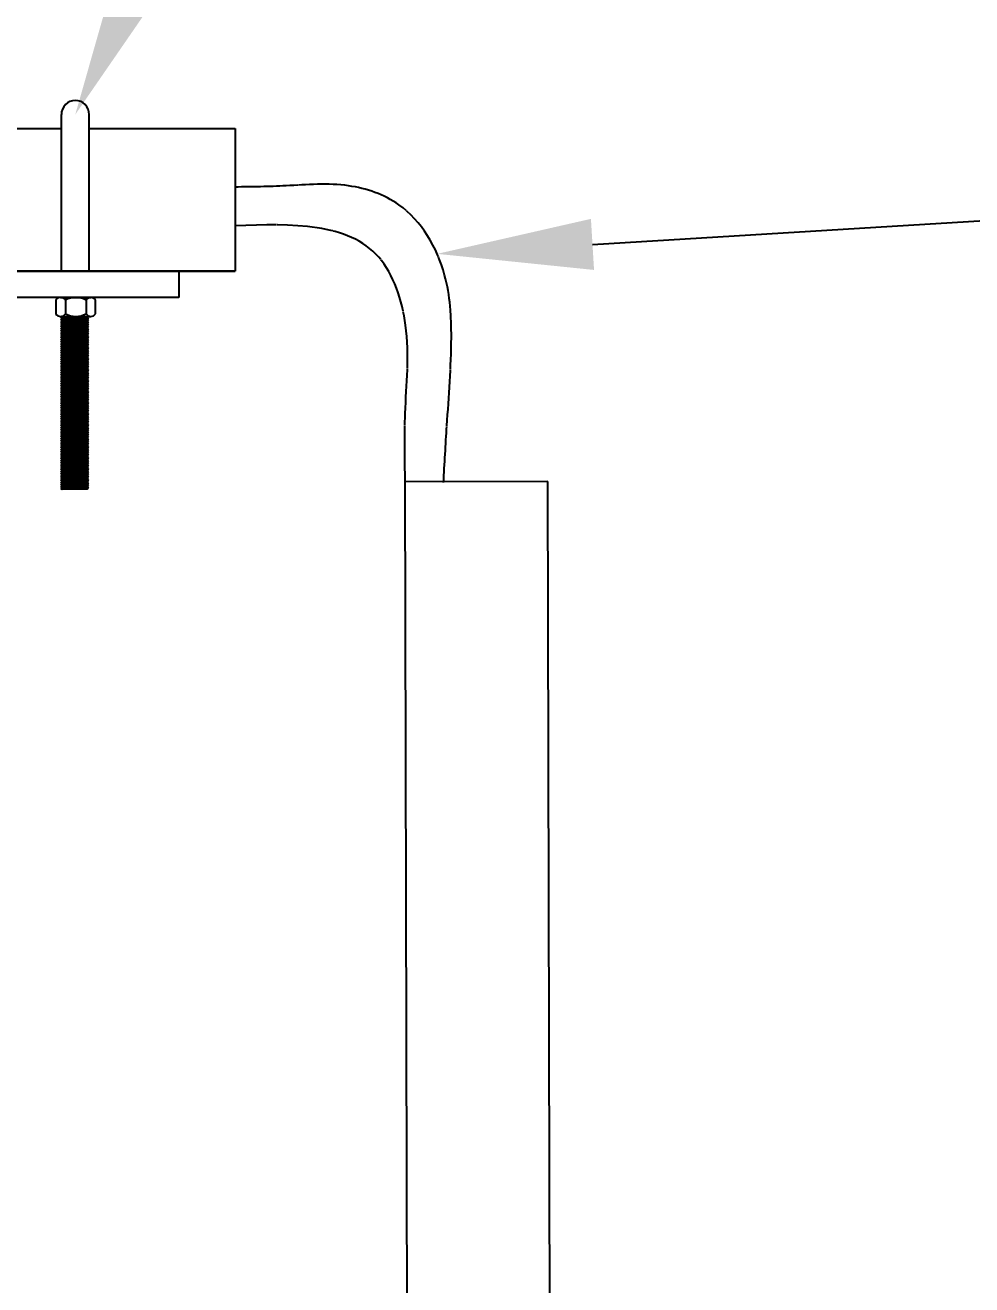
# Model space of a CAD drawing. Header units: millimetres. Extents: x -17263 to -7565, y 1486 to 4446.
# Drawn here: x -11012.7 to -10844.7, y 3761.4 to 3984.9 of the extents above; entities that cross this region are included whole.
import ezdxf
from ezdxf import colors
from ezdxf.entities.mleader import LeaderData, LeaderLine
from ezdxf.math import Vec2, Vec3

# ---------------------------------------------------------------- set-up
doc = ezdxf.new("R2010")
doc.units = ezdxf.units.MM
doc.linetypes.add('1 PULG', pattern=[10, 10, 0])
doc.layers.add('Canalización nueva', color=6, linetype='Continuous')
doc.layers.add('Conductor nuevo', color=1, linetype='1 PULG')
doc.styles.get("Standard").update_dxf_attribs({"font": 'arial.ttf'})

msp = doc.modelspace()

# ---------------------------------------------------------------- linework, layer by layer
at = {"layer": 'Canalización nueva'}
for p, q in [((-11006.24, 3969.07), (-11006.24, 3941.26)), ((-11001.29, 3941.26), (-11001.29, 3969.07)), ((-11106.8, 3966.59), (-11006.24, 3966.59)), ((-11001.29, 3966.59), (-10975.41, 3966.59)), ((-10975.41, 3966.59), (-10975.41, 3941.26)), ((-11715.38, 3941.26), (-10975.41, 3941.26)), ((-10975.41, 3941.26), (-11122.41, 3941.26)), ((-10975.41, 3941.26), (-10985.41, 3941.26)), ((-10985.41, 3941.26), (-10985.41, 3936.6)), ((-10985.41, 3936.6), (-11122.6, 3936.6)), ((-11006.37, 3936.6), (-11001.01, 3936.6)), ((-11006.37, 3933.24), (-11001.01, 3933.24)), ((-10919.9, 3903.97), (-10945.23, 3903.91)), ((-10944.54, 3607.23), (-10945.23, 3903.91)), ((-10919.2, 3607.29), (-10919.9, 3903.97))]:
    msp.add_line(p, q, dxfattribs=at)
at = {"layer": 'Canalización nueva', "ltscale": 25}
for p, q in [((-11007.24, 3936.14), (-11007.24, 3933.7)), ((-11005.51, 3936.17), (-11005.51, 3933.72)), ((-11001.84, 3936.17), (-11001.84, 3933.72)), ((-11000.17, 3933.7), (-11000.17, 3936.14)), ((-11006.38, 3933.22), (-11001.38, 3933.22))]:
    msp.add_line(p, q, dxfattribs=at)
at = {"layer": 'Canalización nueva', "linetype": 'Continuous'}
for p, q in [((-11006.23, 3933.22), (-11006.34, 3933.14)), ((-11001.39, 3933.22), (-11006.34, 3933.14)), ((-11006.05, 3932.95), (-11006.34, 3933.14)), ((-11006.05, 3932.96), (-11006.34, 3932.76)), ((-11001.39, 3932.83), (-11006.34, 3932.76)), ((-11006.05, 3932.57), (-11006.34, 3932.76)), ((-11006.05, 3932.56), (-11006.34, 3932.36)), ((-11001.39, 3932.44), (-11006.34, 3932.36)), ((-11006.05, 3932.17), (-11006.34, 3932.36)), ((-11006.05, 3932.17), (-11006.34, 3931.98)), ((-11001.39, 3932.05), (-11006.34, 3931.98)), ((-11006.05, 3931.78), (-11006.34, 3931.98)), ((-11006.05, 3931.78), (-11006.34, 3931.58)), ((-11001.39, 3931.66), (-11006.34, 3931.58)), ((-11006.05, 3931.39), (-11006.34, 3931.58)), ((-11001.67, 3933.02), (-11006.06, 3932.96)), ((-11001.67, 3932.63), (-11006.06, 3932.56)), ((-11001.67, 3932.24), (-11006.06, 3932.17)), ((-11001.67, 3931.85), (-11006.06, 3931.78)), ((-11001.67, 3933.02), (-11006.05, 3932.96)), ((-11001.66, 3933.02), (-11006.05, 3932.95)), ((-11001.67, 3932.63), (-11006.05, 3932.56)), ((-11001.66, 3932.63), (-11006.05, 3932.57)), ((-11001.67, 3932.24), (-11006.05, 3932.17)), ((-11001.66, 3932.24), (-11006.05, 3932.17)), ((-11001.67, 3931.85), (-11006.05, 3931.78)), ((-11001.66, 3931.85), (-11006.05, 3931.78)), ((-11001.67, 3933.02), (-11001.39, 3932.83)), ((-11001.67, 3932.63), (-11001.39, 3932.44)), ((-11001.67, 3932.24), (-11001.39, 3932.05)), ((-11001.67, 3931.85), (-11001.39, 3931.66)), ((-11001.66, 3933.02), (-11001.39, 3933.22)), ((-11001.66, 3932.63), (-11001.39, 3932.83)), ((-11001.66, 3932.24), (-11001.39, 3932.44)), ((-11001.66, 3931.85), (-11001.39, 3932.05)), ((-11001.66, 3931.46), (-11001.39, 3931.66)), ((-11001.4, 3933.22), (-11001.39, 3933.22)), ((-11006.05, 3931.39), (-11006.34, 3931.2)), ((-11001.39, 3931.27), (-11006.34, 3931.2)), ((-11006.05, 3931), (-11006.34, 3931.2)), ((-11006.05, 3931), (-11006.34, 3930.8)), ((-11001.39, 3930.88), (-11006.34, 3930.8)), ((-11006.05, 3930.61), (-11006.34, 3930.8)), ((-11006.06, 3930.61), (-11006.34, 3930.79)), ((-11006.05, 3930.61), (-11006.34, 3930.41)), ((-11001.39, 3930.48), (-11006.34, 3930.41)), ((-11006.05, 3930.22), (-11006.34, 3930.41)), ((-11006.05, 3930.22), (-11006.34, 3930.02)), ((-11001.39, 3930.09), (-11006.34, 3930.02)), ((-11006.05, 3929.83), (-11006.34, 3930.02)), ((-11006.05, 3929.83), (-11006.34, 3929.63)), ((-11001.39, 3929.7), (-11006.34, 3929.63)), ((-11006.05, 3929.44), (-11006.34, 3929.63)), ((-11006.05, 3929.44), (-11006.34, 3929.24)), ((-11001.39, 3929.31), (-11006.34, 3929.24)), ((-11001.67, 3931.46), (-11006.06, 3931.39)), ((-11001.67, 3931.07), (-11006.06, 3931)), ((-11001.67, 3930.67), (-11006.06, 3930.61)), ((-11001.67, 3930.28), (-11006.06, 3930.22)), ((-11001.67, 3929.89), (-11006.06, 3929.83)), ((-11001.67, 3929.5), (-11006.06, 3929.44)), ((-11001.67, 3931.46), (-11006.05, 3931.39)), ((-11001.66, 3931.46), (-11006.05, 3931.39)), ((-11001.67, 3931.07), (-11006.05, 3931)), ((-11001.66, 3931.07), (-11006.05, 3931)), ((-11001.67, 3930.67), (-11006.05, 3930.61)), ((-11001.67, 3930.28), (-11006.05, 3930.22)), ((-11001.66, 3930.28), (-11006.05, 3930.22)), ((-11001.67, 3929.89), (-11006.05, 3929.83)), ((-11001.66, 3929.89), (-11006.05, 3929.83)), ((-11001.67, 3929.5), (-11006.05, 3929.44)), ((-11001.66, 3929.5), (-11006.05, 3929.44)), ((-11001.67, 3931.46), (-11001.39, 3931.27)), ((-11001.67, 3931.07), (-11001.39, 3930.88)), ((-11001.67, 3930.67), (-11001.39, 3930.88)), ((-11001.67, 3930.67), (-11001.39, 3930.48)), ((-11001.67, 3930.28), (-11001.39, 3930.09)), ((-11001.67, 3929.89), (-11001.39, 3929.7)), ((-11001.67, 3929.5), (-11001.39, 3929.31)), ((-11001.66, 3931.07), (-11001.39, 3931.27)), ((-11001.66, 3930.68), (-11001.39, 3930.88)), ((-11001.66, 3930.28), (-11001.39, 3930.48)), ((-11001.66, 3929.89), (-11001.39, 3930.09)), ((-11001.66, 3929.5), (-11001.39, 3929.7)), ((-11001.66, 3929.11), (-11001.39, 3929.31)), ((-11006.05, 3929.05), (-11006.34, 3929.24)), ((-11006.05, 3929.05), (-11006.34, 3928.85)), ((-11001.39, 3928.92), (-11006.34, 3928.85)), ((-11006.05, 3928.66), (-11006.34, 3928.85)), ((-11006.05, 3928.66), (-11006.34, 3928.46)), ((-11001.39, 3928.53), (-11006.34, 3928.46)), ((-11006.05, 3928.27), (-11006.34, 3928.46)), ((-11006.05, 3928.26), (-11006.34, 3928.06)), ((-11001.39, 3928.14), (-11006.34, 3928.06)), ((-11006.05, 3927.87), (-11006.34, 3928.06)), ((-11006.05, 3927.87), (-11006.34, 3927.67)), ((-11001.39, 3927.75), (-11006.34, 3927.67)), ((-11006.05, 3927.48), (-11006.34, 3927.67)), ((-11006.05, 3927.48), (-11006.34, 3927.28)), ((-11001.39, 3927.36), (-11006.34, 3927.28)), ((-11006.05, 3927.09), (-11006.34, 3927.28)), ((-11006.05, 3927.09), (-11006.34, 3926.89)), ((-11001.67, 3929.11), (-11006.06, 3929.05)), ((-11001.67, 3928.72), (-11006.06, 3928.66)), ((-11001.67, 3928.33), (-11006.06, 3928.26)), ((-11001.67, 3927.94), (-11006.06, 3927.87)), ((-11001.67, 3927.55), (-11006.06, 3927.48)), ((-11001.67, 3927.16), (-11006.06, 3927.09)), ((-11001.67, 3929.11), (-11006.05, 3929.05)), ((-11001.66, 3929.11), (-11006.05, 3929.05)), ((-11001.67, 3928.72), (-11006.05, 3928.66)), ((-11001.66, 3928.72), (-11006.05, 3928.66)), ((-11001.67, 3928.33), (-11006.05, 3928.26)), ((-11001.66, 3928.33), (-11006.05, 3928.27)), ((-11001.67, 3927.94), (-11006.05, 3927.87)), ((-11001.66, 3927.94), (-11006.05, 3927.87)), ((-11001.67, 3927.55), (-11006.05, 3927.48)), ((-11001.66, 3927.55), (-11006.05, 3927.48)), ((-11001.67, 3927.16), (-11006.05, 3927.09)), ((-11001.66, 3927.16), (-11006.05, 3927.09)), ((-11001.67, 3929.11), (-11001.39, 3928.92)), ((-11001.67, 3928.72), (-11001.39, 3928.53)), ((-11001.67, 3928.33), (-11001.39, 3928.14)), ((-11001.67, 3927.94), (-11001.39, 3927.75)), ((-11001.67, 3927.55), (-11001.39, 3927.36)), ((-11001.67, 3927.16), (-11001.39, 3926.97)), ((-11001.66, 3928.72), (-11001.39, 3928.92)), ((-11001.66, 3928.33), (-11001.39, 3928.53)), ((-11001.66, 3927.94), (-11001.39, 3928.14)), ((-11001.66, 3927.55), (-11001.39, 3927.75)), ((-11001.66, 3927.16), (-11001.39, 3927.36)), ((-11001.39, 3926.97), (-11006.34, 3926.89)), ((-11006.05, 3926.7), (-11006.34, 3926.89)), ((-11006.05, 3926.7), (-11006.34, 3926.5)), ((-11001.39, 3926.58), (-11006.34, 3926.5)), ((-11006.05, 3926.31), (-11006.34, 3926.5)), ((-11006.05, 3926.31), (-11006.34, 3926.11)), ((-11001.39, 3926.19), (-11006.34, 3926.11)), ((-11006.05, 3925.92), (-11006.34, 3926.11)), ((-11006.05, 3925.92), (-11006.34, 3925.72)), ((-11001.39, 3925.79), (-11006.34, 3925.72)), ((-11006.05, 3925.53), (-11006.34, 3925.72)), ((-11006.05, 3925.53), (-11006.34, 3925.33)), ((-11001.39, 3925.41), (-11006.34, 3925.33)), ((-11006.05, 3925.14), (-11006.34, 3925.33)), ((-11006.05, 3925.14), (-11006.34, 3924.94)), ((-11001.39, 3925.01), (-11006.34, 3924.94)), ((-11006.05, 3924.75), (-11006.34, 3924.94)), ((-11001.67, 3926.77), (-11006.06, 3926.7)), ((-11001.67, 3926.38), (-11006.06, 3926.31)), ((-11001.67, 3925.99), (-11006.06, 3925.92)), ((-11001.67, 3925.6), (-11006.06, 3925.53)), ((-11001.67, 3925.21), (-11006.06, 3925.14)), ((-11001.67, 3924.82), (-11006.06, 3924.75)), ((-11001.67, 3926.77), (-11006.05, 3926.7)), ((-11001.66, 3926.77), (-11006.05, 3926.7)), ((-11001.67, 3926.38), (-11006.05, 3926.31)), ((-11001.66, 3926.38), (-11006.05, 3926.31)), ((-11001.67, 3925.99), (-11006.05, 3925.92)), ((-11001.66, 3925.99), (-11006.05, 3925.92)), ((-11001.67, 3925.6), (-11006.05, 3925.53)), ((-11001.66, 3925.6), (-11006.05, 3925.53)), ((-11001.67, 3925.21), (-11006.05, 3925.14)), ((-11001.66, 3925.21), (-11006.05, 3925.14)), ((-11001.67, 3924.82), (-11006.05, 3924.75)), ((-11001.66, 3924.82), (-11006.05, 3924.75)), ((-11001.67, 3926.77), (-11001.39, 3926.58)), ((-11001.67, 3926.38), (-11001.39, 3926.19)), ((-11001.67, 3925.99), (-11001.39, 3925.79)), ((-11001.67, 3925.6), (-11001.39, 3925.41)), ((-11001.67, 3925.21), (-11001.39, 3925.01)), ((-11001.67, 3924.82), (-11001.39, 3924.63)), ((-11001.66, 3926.77), (-11001.39, 3926.97)), ((-11001.66, 3926.38), (-11001.39, 3926.58)), ((-11001.66, 3925.99), (-11001.39, 3926.19)), ((-11001.66, 3925.6), (-11001.39, 3925.79)), ((-11001.66, 3925.21), (-11001.39, 3925.41)), ((-11001.66, 3924.82), (-11001.39, 3925.01)), ((-11006.05, 3924.75), (-11006.34, 3924.55)), ((-11001.39, 3924.63), (-11006.34, 3924.55)), ((-11006.05, 3924.36), (-11006.34, 3924.55)), ((-11006.05, 3924.36), (-11006.34, 3924.16)), ((-11001.39, 3924.23), (-11006.34, 3924.16)), ((-11006.05, 3923.97), (-11006.34, 3924.16)), ((-11006.05, 3923.97), (-11006.34, 3923.77)), ((-11001.39, 3923.84), (-11006.34, 3923.77)), ((-11006.05, 3923.58), (-11006.34, 3923.77)), ((-11006.05, 3923.58), (-11006.34, 3923.38)), ((-11001.39, 3923.45), (-11006.34, 3923.38)), ((-11006.05, 3923.19), (-11006.34, 3923.38)), ((-11006.05, 3923.19), (-11006.34, 3922.99)), ((-11001.39, 3923.06), (-11006.34, 3922.99)), ((-11006.05, 3922.8), (-11006.34, 3922.99)), ((-11006.05, 3922.8), (-11006.34, 3922.6)), ((-11001.39, 3922.67), (-11006.34, 3922.6)), ((-11006.05, 3922.41), (-11006.34, 3922.6)), ((-11001.67, 3924.43), (-11006.06, 3924.36)), ((-11001.67, 3924.04), (-11006.06, 3923.97)), ((-11001.67, 3923.64), (-11006.06, 3923.58)), ((-11001.67, 3923.26), (-11006.06, 3923.19)), ((-11001.67, 3922.86), (-11006.06, 3922.8)), ((-11001.67, 3924.43), (-11006.05, 3924.36)), ((-11001.66, 3924.43), (-11006.05, 3924.36)), ((-11001.67, 3924.04), (-11006.05, 3923.97)), ((-11001.66, 3924.04), (-11006.05, 3923.97)), ((-11001.66, 3923.65), (-11006.05, 3923.58)), ((-11001.67, 3923.64), (-11006.05, 3923.58)), ((-11001.67, 3923.26), (-11006.05, 3923.19)), ((-11001.66, 3923.25), (-11006.05, 3923.19)), ((-11001.66, 3922.87), (-11006.05, 3922.8)), ((-11001.67, 3922.86), (-11006.05, 3922.8)), ((-11001.67, 3924.43), (-11001.39, 3924.23)), ((-11001.67, 3924.04), (-11001.39, 3923.84)), ((-11001.67, 3923.64), (-11001.39, 3923.45)), ((-11001.67, 3923.26), (-11001.39, 3923.06)), ((-11001.67, 3922.86), (-11001.39, 3922.67)), ((-11001.66, 3924.43), (-11001.39, 3924.63)), ((-11001.66, 3924.04), (-11001.39, 3924.23)), ((-11001.66, 3923.65), (-11001.39, 3923.84)), ((-11001.66, 3923.25), (-11001.39, 3923.45)), ((-11001.66, 3922.87), (-11001.39, 3923.06)), ((-11001.66, 3922.47), (-11001.39, 3922.67)), ((-11006.05, 3922.41), (-11006.34, 3922.21)), ((-11001.39, 3922.28), (-11006.34, 3922.21)), ((-11006.05, 3922.02), (-11006.34, 3922.21)), ((-11006.05, 3922.02), (-11006.34, 3921.82)), ((-11001.39, 3921.89), (-11006.34, 3921.82)), ((-11006.05, 3921.63), (-11006.34, 3921.82)), ((-11006.05, 3921.63), (-11006.34, 3921.43)), ((-11001.39, 3921.5), (-11006.34, 3921.43)), ((-11006.05, 3921.24), (-11006.34, 3921.43)), ((-11006.05, 3921.24), (-11006.34, 3921.04)), ((-11001.39, 3921.11), (-11006.34, 3921.04)), ((-11006.05, 3920.85), (-11006.34, 3921.04)), ((-11006.05, 3920.85), (-11006.34, 3920.65)), ((-11001.39, 3920.72), (-11006.34, 3920.65)), ((-11006.05, 3920.46), (-11006.34, 3920.65)), ((-11006.05, 3920.46), (-11006.34, 3920.26)), ((-11001.67, 3922.48), (-11006.06, 3922.41)), ((-11001.67, 3922.08), (-11006.06, 3922.02)), ((-11001.67, 3921.7), (-11006.06, 3921.63)), ((-11001.67, 3921.3), (-11006.06, 3921.24)), ((-11001.67, 3920.91), (-11006.06, 3920.85)), ((-11001.67, 3920.52), (-11006.06, 3920.46)), ((-11001.67, 3922.48), (-11006.05, 3922.41)), ((-11001.66, 3922.47), (-11006.05, 3922.41)), ((-11001.66, 3922.09), (-11006.05, 3922.02)), ((-11001.67, 3922.08), (-11006.05, 3922.02)), ((-11001.67, 3921.7), (-11006.05, 3921.63)), ((-11001.66, 3921.69), (-11006.05, 3921.63)), ((-11001.67, 3921.3), (-11006.05, 3921.24)), ((-11001.66, 3921.3), (-11006.05, 3921.24)), ((-11001.67, 3920.91), (-11006.05, 3920.85)), ((-11001.66, 3920.91), (-11006.05, 3920.85)), ((-11001.67, 3920.52), (-11006.05, 3920.46)), ((-11001.66, 3920.52), (-11006.05, 3920.46)), ((-11001.67, 3922.48), (-11001.39, 3922.28)), ((-11001.67, 3922.08), (-11001.39, 3921.89)), ((-11001.67, 3921.7), (-11001.39, 3921.5)), ((-11001.67, 3921.3), (-11001.39, 3921.11)), ((-11001.67, 3920.91), (-11001.39, 3920.72)), ((-11001.67, 3920.52), (-11001.39, 3920.33)), ((-11001.66, 3922.09), (-11001.39, 3922.28)), ((-11001.66, 3921.69), (-11001.39, 3921.89)), ((-11001.66, 3921.3), (-11001.39, 3921.5)), ((-11001.66, 3920.91), (-11001.39, 3921.11)), ((-11001.66, 3920.52), (-11001.39, 3920.72)), ((-11001.39, 3920.33), (-11006.34, 3920.26)), ((-11006.05, 3920.07), (-11006.34, 3920.26)), ((-11006.05, 3920.07), (-11006.34, 3919.87)), ((-11001.39, 3919.94), (-11006.34, 3919.87)), ((-11006.05, 3919.68), (-11006.34, 3919.87)), ((-11006.05, 3919.68), (-11006.34, 3919.48)), ((-11001.39, 3919.55), (-11006.34, 3919.48)), ((-11006.05, 3919.29), (-11006.34, 3919.48)), ((-11006.05, 3919.29), (-11006.34, 3919.09)), ((-11001.39, 3919.16), (-11006.34, 3919.09)), ((-11006.05, 3918.9), (-11006.34, 3919.09)), ((-11006.05, 3918.9), (-11006.34, 3918.7)), ((-11001.39, 3918.77), (-11006.34, 3918.7)), ((-11006.05, 3918.51), (-11006.34, 3918.7)), ((-11006.05, 3918.51), (-11006.34, 3918.31)), ((-11001.39, 3918.38), (-11006.34, 3918.31)), ((-11006.05, 3918.12), (-11006.34, 3918.31)), ((-11006.05, 3918.12), (-11006.34, 3917.92)), ((-11001.67, 3920.13), (-11006.06, 3920.07)), ((-11001.67, 3919.74), (-11006.06, 3919.68)), ((-11001.67, 3919.35), (-11006.06, 3919.29)), ((-11001.67, 3918.96), (-11006.06, 3918.9)), ((-11001.67, 3918.57), (-11006.06, 3918.51)), ((-11001.67, 3918.18), (-11006.06, 3918.12)), ((-11001.67, 3920.13), (-11006.05, 3920.07)), ((-11001.66, 3920.13), (-11006.05, 3920.07)), ((-11001.67, 3919.74), (-11006.05, 3919.68)), ((-11001.66, 3919.74), (-11006.05, 3919.68)), ((-11001.67, 3919.35), (-11006.05, 3919.29)), ((-11001.66, 3919.35), (-11006.05, 3919.29)), ((-11001.67, 3918.96), (-11006.05, 3918.9)), ((-11001.66, 3918.96), (-11006.05, 3918.9)), ((-11001.67, 3918.57), (-11006.05, 3918.51)), ((-11001.66, 3918.57), (-11006.05, 3918.51)), ((-11001.67, 3918.18), (-11006.05, 3918.12)), ((-11001.66, 3918.18), (-11006.05, 3918.12)), ((-11001.67, 3920.13), (-11001.39, 3919.94)), ((-11001.67, 3919.74), (-11001.39, 3919.55)), ((-11001.67, 3919.35), (-11001.39, 3919.16)), ((-11001.67, 3918.96), (-11001.39, 3918.77)), ((-11001.67, 3918.57), (-11001.39, 3918.38)), ((-11001.67, 3918.18), (-11001.39, 3917.99)), ((-11001.66, 3920.13), (-11001.39, 3920.33)), ((-11001.66, 3919.74), (-11001.39, 3919.94)), ((-11001.66, 3919.35), (-11001.39, 3919.55)), ((-11001.66, 3918.96), (-11001.39, 3919.16)), ((-11001.66, 3918.57), (-11001.39, 3918.77)), ((-11001.66, 3918.18), (-11001.39, 3918.38)), ((-11001.39, 3917.99), (-11006.34, 3917.92)), ((-11006.05, 3917.73), (-11006.34, 3917.92)), ((-11006.05, 3917.73), (-11006.34, 3917.53)), ((-11001.39, 3917.6), (-11006.34, 3917.53)), ((-11006.05, 3917.34), (-11006.34, 3917.53)), ((-11006.05, 3917.34), (-11006.34, 3917.14)), ((-11001.39, 3917.21), (-11006.34, 3917.14)), ((-11006.05, 3916.95), (-11006.34, 3917.14)), ((-11006.05, 3916.95), (-11006.34, 3916.75)), ((-11001.39, 3916.82), (-11006.34, 3916.75)), ((-11006.05, 3916.56), (-11006.34, 3916.75)), ((-11006.05, 3916.56), (-11006.34, 3916.36)), ((-11001.39, 3916.43), (-11006.34, 3916.36)), ((-11006.05, 3916.17), (-11006.34, 3916.36)), ((-11006.05, 3916.17), (-11006.34, 3915.97)), ((-11001.39, 3916.04), (-11006.34, 3915.97)), ((-11006.05, 3915.78), (-11006.34, 3915.97)), ((-11001.67, 3917.79), (-11006.06, 3917.73)), ((-11001.67, 3917.4), (-11006.06, 3917.34)), ((-11001.67, 3917.01), (-11006.06, 3916.95)), ((-11001.67, 3916.62), (-11006.06, 3916.56)), ((-11001.67, 3916.23), (-11006.06, 3916.17)), ((-11001.67, 3917.79), (-11006.05, 3917.73)), ((-11001.66, 3917.79), (-11006.05, 3917.73)), ((-11001.67, 3917.4), (-11006.05, 3917.34)), ((-11001.66, 3917.4), (-11006.05, 3917.34)), ((-11001.67, 3917.01), (-11006.05, 3916.95)), ((-11001.66, 3917.01), (-11006.05, 3916.95)), ((-11001.67, 3916.62), (-11006.05, 3916.56)), ((-11001.66, 3916.62), (-11006.05, 3916.56)), ((-11001.67, 3916.23), (-11006.05, 3916.17)), ((-11001.66, 3916.23), (-11006.05, 3916.17)), ((-11001.67, 3917.79), (-11001.39, 3917.6)), ((-11001.67, 3917.4), (-11001.39, 3917.21)), ((-11001.67, 3917.01), (-11001.39, 3916.82)), ((-11001.67, 3916.62), (-11001.39, 3916.43)), ((-11001.67, 3916.23), (-11001.39, 3916.04)), ((-11001.66, 3917.79), (-11001.39, 3917.99)), ((-11001.66, 3917.4), (-11001.39, 3917.6)), ((-11001.66, 3917.01), (-11001.39, 3917.21)), ((-11001.66, 3916.62), (-11001.39, 3916.82)), ((-11001.66, 3916.23), (-11001.39, 3916.43)), ((-11001.66, 3915.84), (-11001.39, 3916.04)), ((-11006.05, 3915.78), (-11006.34, 3915.58)), ((-11001.39, 3915.65), (-11006.34, 3915.58)), ((-11006.05, 3915.39), (-11006.34, 3915.58)), ((-11006.05, 3915.39), (-11006.34, 3915.19)), ((-11001.39, 3915.26), (-11006.34, 3915.19)), ((-11006.05, 3915), (-11006.34, 3915.19)), ((-11006.05, 3915), (-11006.34, 3914.8)), ((-11001.39, 3914.87), (-11006.34, 3914.8)), ((-11006.05, 3914.61), (-11006.34, 3914.8)), ((-11006.05, 3914.61), (-11006.34, 3914.41)), ((-11001.39, 3914.48), (-11006.34, 3914.41)), ((-11006.05, 3914.22), (-11006.34, 3914.41)), ((-11006.05, 3914.21), (-11006.34, 3914.01)), ((-11001.39, 3914.09), (-11006.34, 3914.01)), ((-11006.05, 3913.82), (-11006.34, 3914.01)), ((-11006.05, 3913.82), (-11006.34, 3913.62)), ((-11001.39, 3913.7), (-11006.34, 3913.62)), ((-11001.67, 3915.84), (-11006.06, 3915.78)), ((-11001.67, 3915.45), (-11006.06, 3915.39)), ((-11001.67, 3915.06), (-11006.06, 3915)), ((-11001.67, 3914.67), (-11006.06, 3914.61)), ((-11001.67, 3914.28), (-11006.06, 3914.21)), ((-11001.67, 3913.89), (-11006.06, 3913.82)), ((-11001.67, 3915.84), (-11006.05, 3915.78)), ((-11001.66, 3915.84), (-11006.05, 3915.78)), ((-11001.67, 3915.45), (-11006.05, 3915.39)), ((-11001.66, 3915.45), (-11006.05, 3915.39)), ((-11001.67, 3915.06), (-11006.05, 3915)), ((-11001.66, 3915.06), (-11006.05, 3915)), ((-11001.67, 3914.67), (-11006.05, 3914.61)), ((-11001.66, 3914.67), (-11006.05, 3914.61)), ((-11001.67, 3914.28), (-11006.05, 3914.21)), ((-11001.66, 3914.28), (-11006.05, 3914.22)), ((-11001.67, 3913.89), (-11006.05, 3913.82)), ((-11001.66, 3913.89), (-11006.05, 3913.82)), ((-11001.67, 3915.84), (-11001.39, 3915.65)), ((-11001.67, 3915.45), (-11001.39, 3915.26)), ((-11001.67, 3915.06), (-11001.39, 3914.87)), ((-11001.67, 3914.67), (-11001.39, 3914.48)), ((-11001.67, 3914.28), (-11001.39, 3914.09)), ((-11001.67, 3913.89), (-11001.39, 3913.7)), ((-11001.66, 3915.45), (-11001.39, 3915.65)), ((-11001.66, 3915.06), (-11001.39, 3915.26)), ((-11001.66, 3914.67), (-11001.39, 3914.87)), ((-11001.66, 3914.28), (-11001.39, 3914.48)), ((-11001.66, 3913.89), (-11001.39, 3914.09)), ((-11001.66, 3913.5), (-11001.39, 3913.7)), ((-11006.05, 3913.43), (-11006.34, 3913.62)), ((-11006.05, 3913.43), (-11006.34, 3913.23)), ((-11001.39, 3913.31), (-11006.34, 3913.23)), ((-11006.05, 3913.04), (-11006.34, 3913.23)), ((-11006.05, 3913.04), (-11006.34, 3912.84)), ((-11001.39, 3912.92), (-11006.34, 3912.84)), ((-11006.05, 3912.65), (-11006.34, 3912.84)), ((-11006.05, 3912.65), (-11006.34, 3912.45)), ((-11001.39, 3912.53), (-11006.34, 3912.45)), ((-11006.05, 3912.26), (-11006.34, 3912.45)), ((-11006.05, 3912.26), (-11006.34, 3912.06)), ((-11001.39, 3912.14), (-11006.34, 3912.06)), ((-11006.05, 3911.87), (-11006.34, 3912.06)), ((-11006.05, 3911.87), (-11006.34, 3911.67)), ((-11001.39, 3911.74), (-11006.34, 3911.67)), ((-11006.05, 3911.48), (-11006.34, 3911.67)), ((-11006.05, 3911.48), (-11006.34, 3911.28)), ((-11001.67, 3913.5), (-11006.06, 3913.43)), ((-11001.67, 3913.11), (-11006.06, 3913.04)), ((-11001.67, 3912.72), (-11006.06, 3912.65)), ((-11001.67, 3912.33), (-11006.06, 3912.26)), ((-11001.67, 3911.94), (-11006.06, 3911.87)), ((-11001.67, 3911.55), (-11006.06, 3911.48)), ((-11001.67, 3913.5), (-11006.05, 3913.43)), ((-11001.66, 3913.5), (-11006.05, 3913.43)), ((-11001.67, 3913.11), (-11006.05, 3913.04)), ((-11001.66, 3913.11), (-11006.05, 3913.04)), ((-11001.67, 3912.72), (-11006.05, 3912.65)), ((-11001.66, 3912.72), (-11006.05, 3912.65)), ((-11001.67, 3912.33), (-11006.05, 3912.26)), ((-11001.66, 3912.33), (-11006.05, 3912.26)), ((-11001.67, 3911.94), (-11006.05, 3911.87)), ((-11001.66, 3911.94), (-11006.05, 3911.87)), ((-11001.67, 3911.55), (-11006.05, 3911.48)), ((-11001.66, 3911.54), (-11006.05, 3911.48)), ((-11001.67, 3913.5), (-11001.39, 3913.31)), ((-11001.67, 3913.11), (-11001.39, 3912.92)), ((-11001.67, 3912.72), (-11001.39, 3912.53)), ((-11001.67, 3912.33), (-11001.39, 3912.14)), ((-11001.67, 3911.94), (-11001.39, 3911.74)), ((-11001.67, 3911.55), (-11001.39, 3911.35)), ((-11001.66, 3913.11), (-11001.39, 3913.31)), ((-11001.66, 3912.72), (-11001.39, 3912.92)), ((-11001.66, 3912.33), (-11001.39, 3912.53)), ((-11001.66, 3911.94), (-11001.39, 3912.14)), ((-11001.66, 3911.54), (-11001.39, 3911.74)), ((-11001.39, 3911.35), (-11006.34, 3911.28)), ((-11006.05, 3911.09), (-11006.34, 3911.28)), ((-11006.05, 3911.09), (-11006.34, 3910.89)), ((-11001.39, 3910.96), (-11006.34, 3910.89)), ((-11006.05, 3910.7), (-11006.34, 3910.89)), ((-11006.05, 3910.7), (-11006.34, 3910.5)), ((-11001.39, 3910.57), (-11006.34, 3910.5)), ((-11006.05, 3910.31), (-11006.34, 3910.5)), ((-11006.05, 3910.31), (-11006.34, 3910.11)), ((-11001.39, 3910.18), (-11006.34, 3910.11)), ((-11006.05, 3909.92), (-11006.34, 3910.11)), ((-11006.05, 3909.92), (-11006.34, 3909.72)), ((-11001.39, 3909.79), (-11006.34, 3909.72)), ((-11006.05, 3909.53), (-11006.34, 3909.72)), ((-11006.05, 3909.53), (-11006.34, 3909.33)), ((-11001.39, 3909.4), (-11006.34, 3909.33)), ((-11006.05, 3909.14), (-11006.34, 3909.33)), ((-11001.67, 3911.16), (-11006.06, 3911.09)), ((-11001.67, 3910.77), (-11006.06, 3910.7)), ((-11001.67, 3910.37), (-11006.06, 3910.31)), ((-11001.67, 3909.99), (-11006.06, 3909.92)), ((-11001.67, 3909.59), (-11006.06, 3909.53)), ((-11001.67, 3909.21), (-11006.06, 3909.14)), ((-11001.67, 3911.16), (-11006.05, 3911.09)), ((-11001.66, 3911.16), (-11006.05, 3911.09)), ((-11001.67, 3910.77), (-11006.05, 3910.7)), ((-11001.66, 3910.76), (-11006.05, 3910.7)), ((-11001.66, 3910.38), (-11006.05, 3910.31)), ((-11001.67, 3910.37), (-11006.05, 3910.31)), ((-11001.67, 3909.99), (-11006.05, 3909.92)), ((-11001.66, 3909.98), (-11006.05, 3909.92)), ((-11001.66, 3909.6), (-11006.05, 3909.53)), ((-11001.67, 3909.59), (-11006.05, 3909.53)), ((-11001.67, 3909.21), (-11006.05, 3909.14)), ((-11001.66, 3909.2), (-11006.05, 3909.14)), ((-11001.67, 3911.16), (-11001.39, 3910.96)), ((-11001.67, 3910.77), (-11001.39, 3910.57)), ((-11001.67, 3910.37), (-11001.39, 3910.18)), ((-11001.67, 3909.99), (-11001.39, 3909.79)), ((-11001.67, 3909.59), (-11001.39, 3909.4)), ((-11001.67, 3909.21), (-11001.39, 3909.01)), ((-11001.66, 3911.16), (-11001.39, 3911.35)), ((-11001.66, 3910.76), (-11001.39, 3910.96)), ((-11001.66, 3910.38), (-11001.39, 3910.57)), ((-11001.66, 3909.98), (-11001.39, 3910.18)), ((-11001.66, 3909.6), (-11001.39, 3909.79)), ((-11001.66, 3909.2), (-11001.39, 3909.4)), ((-11006.05, 3909.14), (-11006.34, 3908.94)), ((-11001.39, 3909.01), (-11006.34, 3908.94)), ((-11006.05, 3908.75), (-11006.34, 3908.94)), ((-11006.05, 3908.75), (-11006.34, 3908.55)), ((-11001.39, 3908.62), (-11006.34, 3908.55)), ((-11006.05, 3908.36), (-11006.34, 3908.55)), ((-11006.05, 3908.36), (-11006.34, 3908.16)), ((-11001.39, 3908.23), (-11006.34, 3908.16)), ((-11006.05, 3907.97), (-11006.34, 3908.16)), ((-11006.05, 3907.97), (-11006.34, 3907.77)), ((-11001.39, 3907.84), (-11006.34, 3907.77)), ((-11006.05, 3907.58), (-11006.34, 3907.77)), ((-11006.05, 3907.58), (-11006.34, 3907.38)), ((-11001.39, 3907.45), (-11006.34, 3907.38)), ((-11006.05, 3907.19), (-11006.34, 3907.38)), ((-11006.05, 3907.19), (-11006.34, 3906.99)), ((-11001.39, 3907.06), (-11006.34, 3906.99)), ((-11006.05, 3906.8), (-11006.34, 3906.99)), ((-11001.67, 3908.81), (-11006.06, 3908.75)), ((-11001.67, 3908.42), (-11006.06, 3908.36)), ((-11001.67, 3908.03), (-11006.06, 3907.97)), ((-11001.67, 3907.64), (-11006.06, 3907.58)), ((-11001.67, 3907.25), (-11006.06, 3907.19)), ((-11001.67, 3908.81), (-11006.05, 3908.75)), ((-11001.66, 3908.81), (-11006.05, 3908.75)), ((-11001.67, 3908.42), (-11006.05, 3908.36)), ((-11001.66, 3908.42), (-11006.05, 3908.36)), ((-11001.67, 3908.03), (-11006.05, 3907.97)), ((-11001.66, 3908.03), (-11006.05, 3907.97)), ((-11001.67, 3907.64), (-11006.05, 3907.58)), ((-11001.66, 3907.64), (-11006.05, 3907.58)), ((-11001.67, 3907.25), (-11006.05, 3907.19)), ((-11001.66, 3907.25), (-11006.05, 3907.19)), ((-11001.67, 3908.81), (-11001.39, 3908.62)), ((-11001.67, 3908.42), (-11001.39, 3908.23)), ((-11001.67, 3908.03), (-11001.39, 3907.84)), ((-11001.67, 3907.64), (-11001.39, 3907.45)), ((-11001.67, 3907.25), (-11001.39, 3907.06)), ((-11001.66, 3908.81), (-11001.39, 3909.01)), ((-11001.66, 3908.42), (-11001.39, 3908.62)), ((-11001.66, 3908.03), (-11001.39, 3908.23)), ((-11001.66, 3907.64), (-11001.39, 3907.84)), ((-11001.66, 3907.25), (-11001.39, 3907.45)), ((-11001.66, 3906.86), (-11001.39, 3907.06)), ((-11006.05, 3906.8), (-11006.34, 3906.6)), ((-11001.39, 3906.67), (-11006.34, 3906.6)), ((-11006.05, 3906.41), (-11006.34, 3906.6)), ((-11006.05, 3906.41), (-11006.34, 3906.21)), ((-11001.39, 3906.28), (-11006.34, 3906.21)), ((-11006.05, 3906.02), (-11006.34, 3906.21)), ((-11006.05, 3906.02), (-11006.34, 3905.82)), ((-11001.39, 3905.89), (-11006.34, 3905.82)), ((-11006.05, 3905.63), (-11006.34, 3905.82)), ((-11006.05, 3905.63), (-11006.34, 3905.43)), ((-11001.39, 3905.5), (-11006.34, 3905.43)), ((-11006.05, 3905.24), (-11006.34, 3905.43)), ((-11006.05, 3905.24), (-11006.34, 3905.04)), ((-11001.39, 3905.11), (-11006.34, 3905.04)), ((-11006.05, 3904.85), (-11006.34, 3905.04)), ((-11006.05, 3904.85), (-11006.34, 3904.65)), ((-11001.39, 3904.72), (-11006.34, 3904.65)), ((-11001.67, 3906.86), (-11006.06, 3906.8)), ((-11001.67, 3906.47), (-11006.06, 3906.41)), ((-11001.67, 3906.08), (-11006.06, 3906.02)), ((-11001.67, 3905.69), (-11006.06, 3905.63)), ((-11001.67, 3905.3), (-11006.06, 3905.24)), ((-11001.67, 3904.91), (-11006.06, 3904.85)), ((-11001.67, 3906.86), (-11006.05, 3906.8)), ((-11001.66, 3906.86), (-11006.05, 3906.8)), ((-11001.67, 3906.47), (-11006.05, 3906.41)), ((-11001.66, 3906.47), (-11006.05, 3906.41)), ((-11001.67, 3906.08), (-11006.05, 3906.02)), ((-11001.66, 3906.08), (-11006.05, 3906.02)), ((-11001.67, 3905.69), (-11006.05, 3905.63)), ((-11001.66, 3905.69), (-11006.05, 3905.63)), ((-11001.67, 3905.3), (-11006.05, 3905.24)), ((-11001.66, 3905.3), (-11006.05, 3905.24)), ((-11001.67, 3904.91), (-11006.05, 3904.85)), ((-11001.66, 3904.91), (-11006.05, 3904.85)), ((-11001.67, 3906.86), (-11001.39, 3906.67)), ((-11001.67, 3906.47), (-11001.39, 3906.28)), ((-11001.67, 3906.08), (-11001.39, 3905.89)), ((-11001.67, 3905.69), (-11001.39, 3905.5)), ((-11001.67, 3905.3), (-11001.39, 3905.11)), ((-11001.67, 3904.91), (-11001.39, 3904.72)), ((-11001.66, 3906.47), (-11001.39, 3906.67)), ((-11001.66, 3906.08), (-11001.39, 3906.28)), ((-11001.66, 3905.69), (-11001.39, 3905.89)), ((-11001.66, 3905.3), (-11001.39, 3905.5)), ((-11001.66, 3904.91), (-11001.39, 3905.11)), ((-11001.66, 3904.52), (-11001.39, 3904.72)), ((-11006.05, 3904.46), (-11006.34, 3904.65)), ((-11006.05, 3904.46), (-11006.34, 3904.26)), ((-11001.39, 3904.33), (-11006.34, 3904.26)), ((-11006.05, 3904.07), (-11006.34, 3904.26)), ((-11006.05, 3904.07), (-11006.34, 3903.87)), ((-11001.39, 3903.94), (-11006.34, 3903.87)), ((-11006.05, 3903.68), (-11006.34, 3903.87)), ((-11006.05, 3903.68), (-11006.34, 3903.48)), ((-11001.39, 3903.55), (-11006.34, 3903.48)), ((-11006.05, 3903.29), (-11006.34, 3903.48)), ((-11006.05, 3903.29), (-11006.34, 3903.09)), ((-11001.39, 3903.16), (-11006.34, 3903.09)), ((-11006.05, 3902.9), (-11006.34, 3903.09)), ((-11006.05, 3902.9), (-11006.34, 3902.7)), ((-11001.39, 3902.77), (-11006.34, 3902.7)), ((-11006.05, 3902.51), (-11006.34, 3902.7)), ((-11001.67, 3904.52), (-11006.06, 3904.46)), ((-11001.67, 3904.13), (-11006.06, 3904.07)), ((-11001.67, 3903.74), (-11006.06, 3903.68)), ((-11001.67, 3903.35), (-11006.06, 3903.29)), ((-11001.67, 3902.96), (-11006.06, 3902.9)), ((-11001.67, 3904.52), (-11006.05, 3904.46)), ((-11001.66, 3904.52), (-11006.05, 3904.46)), ((-11001.67, 3904.13), (-11006.05, 3904.07)), ((-11001.66, 3904.13), (-11006.05, 3904.07)), ((-11001.67, 3903.74), (-11006.05, 3903.68)), ((-11001.66, 3903.74), (-11006.05, 3903.68)), ((-11001.67, 3903.35), (-11006.05, 3903.29)), ((-11001.66, 3903.35), (-11006.05, 3903.29)), ((-11001.67, 3902.96), (-11006.05, 3902.9)), ((-11001.66, 3902.96), (-11006.05, 3902.9)), ((-11001.66, 3902.57), (-11006.05, 3902.51)), ((-11001.67, 3904.52), (-11001.39, 3904.33)), ((-11001.67, 3904.13), (-11001.39, 3903.94)), ((-11001.67, 3903.74), (-11001.39, 3903.55)), ((-11001.67, 3903.35), (-11001.39, 3903.16)), ((-11001.67, 3902.96), (-11001.39, 3902.77)), ((-11001.66, 3904.13), (-11001.39, 3904.33)), ((-11001.66, 3903.74), (-11001.39, 3903.94)), ((-11001.66, 3903.35), (-11001.39, 3903.55)), ((-11001.66, 3902.96), (-11001.39, 3903.16)), ((-11001.66, 3902.57), (-11001.39, 3902.77))]:
    msp.add_line(p, q, dxfattribs=at)
at = {"layer": 'Canalización nueva'}
msp.add_arc((-11003.76, 3969.07), 2.47, 0, 180, dxfattribs=at)
at = {"layer": 'Canalización nueva', "ltscale": 25}
for centre, radius, start, end in [((-11006.37, 3935.55), 1.05, 34.3451, 145.6549), ((-11003.67, 3932.71), 3.89, 61.8929, 118.1071), ((-11001.01, 3935.61), 0.988, 32.4052, 147.5948), ((-11006.37, 3934.29), 1.05, 214.3451, 325.6549), ((-11003.67, 3937.13), 3.89, 241.8929, 298.1071), ((-11001.01, 3934.23), 0.988, 212.4052, 327.5948)]:
    msp.add_arc(centre, radius, start, end, dxfattribs=at)
at = {"layer": 'Conductor nuevo'}
for points, knots in [([(-10938.43, 3903.75), (-10938.24, 3907.11), (-10937.77, 3915.69), (-10936.75, 3927.98), (-10937.51, 3941.9), (-10944.04, 3953.2), (-10955.77, 3957.22), (-10965.69, 3956.33), (-10972.4, 3956.21), (-10975.41, 3956.2)], [0, 0, 0, 0, 10.115354, 25.777222, 36.928638, 51.814355, 61.344519, 72.439824, 81.483916, 81.483916, 81.483916, 81.483916]), ([(-10945.23, 3903.91), (-10945.31, 3907.96), (-10945.49, 3917.24), (-10943.95, 3930.56), (-10950.31, 3949.98), (-10965.28, 3949.69), (-10975.41, 3949.32)], [0, 0, 0, 0, 12.113679, 27.755633, 40.735815, 66.923484, 66.923484, 66.923484, 66.923484])]:
    msp.add_open_spline(points, degree=3, knots=knots, dxfattribs=at)

# ---------------------------------------------------------------- leaders
at = {"layer": 'Canalización nueva'}
ml = msp.add_multileader_mtext('Standard', dxfattribs=at)
ml.set_content('\\A1;{\\Fromans|c0;\\W0.85;Grampa U Bolt 1" }', color=256)
ml.set_leader_properties()
ml.build(insert=Vec2(0, 0))
ml.multileader.update_dxf_attribs({"dogleg_length": 0.36, "arrow_head_size": 27.61})
ctx = ml.context
ctx.base_point, ctx.char_height, ctx.arrow_head_size, ctx.landing_gap_size, ctx.plane_origin = Vec3(-10976.45, 4026.25), 15, 27.61, 0.00994, Vec3(-11106.96, 4127.41)
notes = []
notes.append((ctx, [(0, (1, 1, 0), (-10976.81, 4026.25), (1, 0), 0.36, [(0, [(-11003.76, 3969.07)], 0, [])])]))
ctx.mtext.insert, ctx.mtext.width, ctx.mtext.flow_direction = Vec3(-10976.44, 4036.25), 587.0217, 5
at = {"layer": 'Conductor nuevo'}
ml = msp.add_multileader_mtext('Standard', dxfattribs=at)
ml.set_content('\\A1;{\\Fromans|c0;\\W0.85;Par blindado 1x(2x16 AWG)\\PTAB1-TAG3}', color=256)
ml.set_leader_properties()
ml.build(insert=Vec2(0, 0))
ml.multileader.update_dxf_attribs({"dogleg_length": 0.36, "arrow_head_size": 27.61})
ctx = ml.context
ctx.base_point, ctx.char_height, ctx.arrow_head_size, ctx.landing_gap_size, ctx.plane_origin = Vec3(-10764.63, 3954.96), 15, 27.61, 0.00994, Vec3(-10861, 3954.92)
notes.append((ctx, [(0, (1, 1, 0), (-10764.99, 3954.96), (1, 0), 0.36, [(0, [(-10939.56, 3944.34)], 0, [])])]))
ctx.mtext.insert, ctx.mtext.width, ctx.mtext.flow_direction = Vec3(-10764.62, 3962.46), 587.0217, 5
for ctx, leaders in notes:
    for number, flags, end, landing, length, lines in leaders:
        leader = LeaderData()
        leader.index, (leader.has_last_leader_line, leader.has_dogleg_vector, leader.attachment_direction) = number, flags
        leader.last_leader_point, leader.dogleg_vector, leader.dogleg_length = Vec3(end), Vec3(landing), length
        for number, points, colour, breaks in lines:
            line = LeaderLine()
            line.index, line.vertices, line.color, line.breaks = number, Vec3.list(points), colors.encode_raw_color(colour), breaks
            leader.lines.append(line)
        ctx.leaders.append(leader)

doc.saveas('drawing.dxf')
